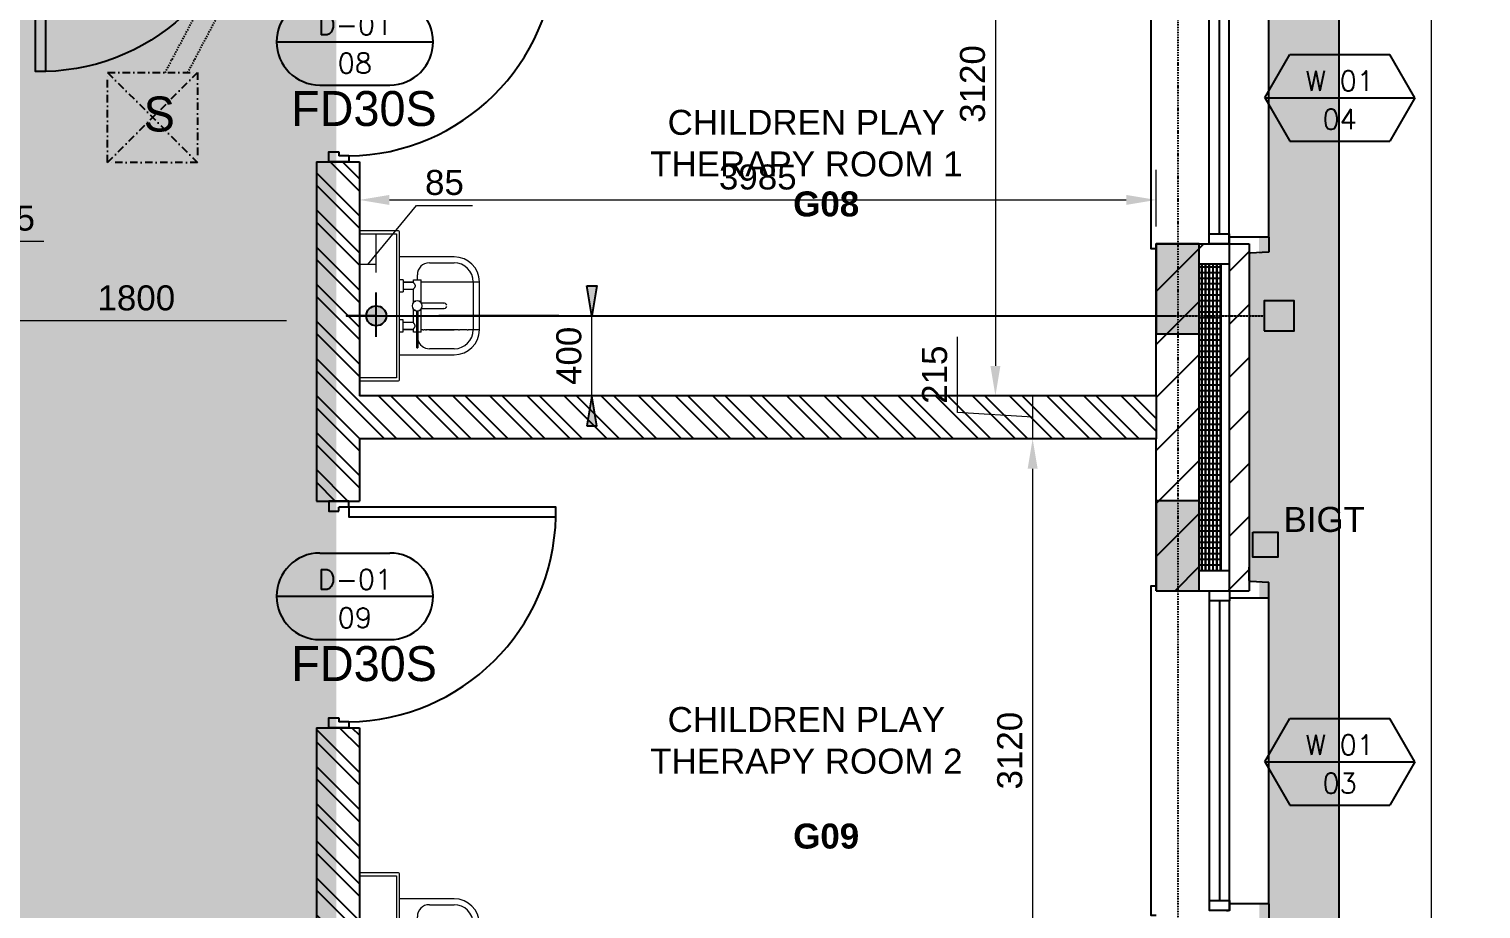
# Model space of a CAD drawing. Header units: inches. Extents: x -48459 to 205009, y 10398 to 54474.
# Drawn here: x 9703 to 16963, y 23970 to 28372 of the extents above; entities that cross this region are included whole.
import ezdxf
from ezdxf.enums import TextEntityAlignment as Align

# ---------------------------------------------------------------- set-up
doc = ezdxf.new("R2010")
doc.units = ezdxf.units.IN
doc.header["$MEASUREMENT"] = 0
doc.linetypes.add('DASHDOT2', pattern=[0.5, 0.25, -0.125, 0, -0.125])
doc.linetypes.add('HIDDEN', pattern=[4.5, 1.5, -1.5, 1.5])
for name, color, linetype in [('AR-DOOR', 8, 'Continuous'), ('AR-GRID-LINE', 8, 'DASHDOT2'), ('AR-Hat', 8, 'Continuous'), ('AR-HATCH', 8, 'Continuous'), ('AR-PROJECT-DIMS', 8, 'Continuous'), ('AR-RAILING', 8, 'Continuous'), ('AR-ROOM-TEXT', 8, 'Continuous'), ('AR-Symb', 4, 'Continuous'), ('AR-WALL-EXT', 4, 'Continuous'), ('AR-WIND-FRAM', 4, 'Continuous'), ('AR-WIND-SILL', 8, 'Continuous'), ('QSS ELEVATION 4', 8, 'Continuous')]:
    doc.layers.add(name, color=color, linetype=linetype)
for name, color, linetype, true_color in [('AR-GRAVEL', 252, 'Continuous', 0x696969), ('AR-POPUP-DIMS', 1, 'Continuous', 0xff0000), ('AR-SUMP', 7, 'Continuous', 0xef9fbf), ('AR-WASTE RUNS', 1, 'Continuous', 0xff0000)]:
    doc.layers.add(name, color=color, linetype=linetype, true_color=true_color)
doc.layers.add('FD30', color=1, linetype='Continuous', lineweight=5)
doc.layers.add('M-520-M_DRAINAGE_FW', color=252, linetype='Continuous', lineweight=9)
doc.styles.add('GILLS', font='GIL_____.TTF')
doc.styles.add('MS_1.100_5.0mm', font='arial.ttf', dxfattribs={"height": 500})
doc.styles.add('MS_1.50_2.5mm', font='arial.ttf', dxfattribs={"height": 125})
doc.styles.add('roman S', font='romans.shx')
doc.dimstyles.new('MS_1.50_2.5mm', dxfattribs={"dimtxt": 125, "dimasz": 150, "dimexe": 150, "dimexo": 100, "dimgap": 50, "dimtad": 1, "dimtoh": 1, "dimdec": 0, "dimdsep": 46, "dimtxsty": 'MS_1.50_2.5mm', "dimcen": 150, "dimclre": 256, "dimclrt": 4, "dimadec": 0, "dimazin": 0, "dimtfac": 1, "dimtdec": 0, "dimtix": 1, "dimtmove": 2, "dimatfit": 2, "dimfxl": 1, "dimlwd": 18, "dimlwe": 18, "dimarcsym": 0})
pattern_1 = [(315, (0, 32667.44), (92.8078, 92.8078), []), (315, (-1e-14, 32605.56), (92.8078, 92.8078), [])]

# ---------------------------------------------------------------- blocks, each defined once
blk = doc.blocks.new('Door1135')
for p, q in [((30, 100), (30, 50)), ((1105, 100), (1105, 50)), ((50, 50), (30, 50)), ((1085, 50), (1105, 50))]:
    blk.add_line(p, q)
blk.add_lwpolyline([(30, 100), (80, 100), (80, 1135), (30, 1135)], close=True)
for points in [[(30, 100), (0, 100), (0, 0), (50, 0), (50, 50)], [(1105, 100), (1135, 100), (1135, 0), (1085, 0), (1085, 50)]]:
    blk.add_lwpolyline(points)
blk.add_arc((55.8, 86), 1049.3, 0.76324, 88.6805)
blk = doc.blocks.new('*D176')
at = {"layer": 'AR-PROJECT-DIMS', "lineweight": 18, "transparency": 16777216}
for p, q in [((16863.3, 32309.9), (16566.6, 32309.9)), ((16863.3, 14524.9), (16566.6, 14524.9))]:
    blk.add_line(p, q, dxfattribs=at)
at = {"layer": 'AR-PROJECT-DIMS', "color": 0, "lineweight": 18, "transparency": 16777216}
blk.add_line((16716.6, 14674.9), (16716.6, 32159.9), dxfattribs=at)
at = {"layer": 'AR-PROJECT-DIMS', "color": 0, "transparency": 16777216}
for points in [[(16691.6, 32159.9), (16741.6, 32159.9), (16716.6, 32309.9)], [(16691.6, 14674.9), (16741.6, 14674.9), (16716.6, 14524.9)]]:
    blk.add_solid(points, dxfattribs=at)
at = {"layer": 'Defpoints', "color": 0, "transparency": 16777216}
for p in [(16716.6, 32309.9), (16963.3, 32309.9), (16963.3, 14524.9)]:
    blk.add_point(p, dxfattribs=at)
at = {"layer": 'AR-PROJECT-DIMS', "color": 4, "transparency": 16777216, "insert": (16602.8, 23417.4), "char_height": 125, "attachment_point": 5, "rotation": 90, "style": 'MS_1.50_2.5mm'}
blk.add_mtext('17785', dxfattribs=at)
blk = doc.blocks.new('*D180')
at = {"layer": 'AR-PROJECT-DIMS', "lineweight": 18, "transparency": 16777216}
for p, q in [((14635.4, 29657.4), (14685.4, 29657.4)), ((14635.4, 26537.4), (14685.4, 26537.4))]:
    blk.add_line(p, q, dxfattribs=at)
at = {"layer": 'AR-PROJECT-DIMS', "color": 0, "lineweight": 18, "transparency": 16777216}
blk.add_line((14535.4, 29507.4), (14535.4, 26687.4), dxfattribs=at)
at = {"layer": 'AR-PROJECT-DIMS', "color": 0, "transparency": 16777216}
for points in [[(14510.4, 29507.4), (14560.4, 29507.4), (14535.4, 29657.4)], [(14510.4, 26687.4), (14560.4, 26687.4), (14535.4, 26537.4)]]:
    blk.add_solid(points, dxfattribs=at)
at = {"layer": 'Defpoints', "color": 0, "transparency": 16777216}
for p in [(14535.4, 29657.4), (14535.4, 26537.4), (14535.4, 26537.4)]:
    blk.add_point(p, dxfattribs=at)
at = {"layer": 'AR-PROJECT-DIMS', "color": 4, "transparency": 16777216, "insert": (14421.5, 28097.4), "char_height": 125, "attachment_point": 5, "rotation": 90, "style": 'MS_1.50_2.5mm'}
blk.add_mtext('3120', dxfattribs=at)
blk = doc.blocks.new('*D181')
at = {"layer": 'AR-PROJECT-DIMS', "color": 0, "lineweight": 18, "transparency": 16777216}
for p, q in [((14346, 26453.4), (14346, 26832.7)), ((14721.6, 26537.4), (14721.6, 26322.4)), ((14721.6, 26537.4), (14721.6, 26322.4)), ((14721.6, 26429.9), (14346, 26453.4))]:
    blk.add_line(p, q, dxfattribs=at)
at = {"layer": 'AR-PROJECT-DIMS', "lineweight": 18, "transparency": 16777216}
for p, q in [((14821.6, 26537.4), (14871.6, 26537.4)), ((14821.6, 26322.4), (14871.6, 26322.4))]:
    blk.add_line(p, q, dxfattribs=at)
at = {"layer": 'Defpoints', "color": 0, "transparency": 16777216}
for p in [(14721.6, 26537.4), (14721.6, 26322.4), (14721.6, 26322.4)]:
    blk.add_point(p, dxfattribs=at)
at = {"layer": 'AR-PROJECT-DIMS', "color": 4, "transparency": 16777216, "insert": (14232.2, 26643.1), "char_height": 125, "attachment_point": 5, "rotation": 90, "style": 'MS_1.50_2.5mm'}
blk.add_mtext('215', dxfattribs=at)
blk = doc.blocks.new('*D182')
at = {"layer": 'AR-PROJECT-DIMS', "lineweight": 18, "transparency": 16777216}
for p, q in [((14821.6, 26322.4), (14871.6, 26322.4)), ((14821.6, 23202.4), (14871.6, 23202.4))]:
    blk.add_line(p, q, dxfattribs=at)
at = {"layer": 'AR-PROJECT-DIMS', "color": 0, "lineweight": 18, "transparency": 16777216}
blk.add_line((14721.6, 26172.4), (14721.6, 23352.4), dxfattribs=at)
at = {"layer": 'AR-PROJECT-DIMS', "color": 0, "transparency": 16777216}
for points in [[(14696.6, 26172.4), (14746.6, 26172.4), (14721.6, 26322.4)], [(14696.6, 23352.4), (14746.6, 23352.4), (14721.6, 23202.4)]]:
    blk.add_solid(points, dxfattribs=at)
at = {"layer": 'Defpoints', "color": 0, "transparency": 16777216}
for p in [(14721.6, 26322.4), (14721.6, 23202.4), (14721.6, 23202.4)]:
    blk.add_point(p, dxfattribs=at)
at = {"layer": 'AR-PROJECT-DIMS', "color": 4, "transparency": 16777216, "insert": (14607.7, 24762.4), "char_height": 125, "attachment_point": 5, "rotation": 90, "style": 'MS_1.50_2.5mm'}
blk.add_mtext('3120', dxfattribs=at)
blk = doc.blocks.new('*D188')
at = {"layer": 'AR-PROJECT-DIMS', "lineweight": 18, "transparency": 16777216}
for p, q in [((11355, 27384.5), (11355, 27667.4)), ((15339.6, 27384.5), (15339.6, 27667.4))]:
    blk.add_line(p, q, dxfattribs=at)
at = {"layer": 'AR-PROJECT-DIMS', "color": 0, "lineweight": 18, "transparency": 16777216}
blk.add_line((11505, 27517.4), (15189.6, 27517.4), dxfattribs=at)
at = {"layer": 'AR-PROJECT-DIMS', "color": 0, "transparency": 16777216}
for points in [[(11505, 27542.4), (11505, 27492.4), (11355, 27517.4)], [(15189.6, 27542.4), (15189.6, 27492.4), (15339.6, 27517.4)]]:
    blk.add_solid(points, dxfattribs=at)
at = {"layer": 'Defpoints', "color": 0, "transparency": 16777216}
for p in [(15339.6, 27517.4), (11355, 27284.5), (15339.6, 27284.5)]:
    blk.add_point(p, dxfattribs=at)
at = {"layer": 'AR-PROJECT-DIMS', "color": 4, "transparency": 16777216, "insert": (13347.3, 27631.2), "char_height": 125, "attachment_point": 5, "style": 'MS_1.50_2.5mm'}
blk.add_mtext('3985', dxfattribs=at)
blk = doc.blocks.new('*D189')
at = {"layer": 'AR-PROJECT-DIMS', "lineweight": 18, "transparency": 16777216}
for p, q in [((9339.7, 27205.3), (9339.7, 26762.8)), ((11140, 27205.1), (11140, 26762.8))]:
    blk.add_line(p, q, dxfattribs=at)
at = {"layer": 'AR-PROJECT-DIMS', "color": 0, "lineweight": 18, "transparency": 16777216}
blk.add_line((10990, 26912.8), (9489.7, 26912.8), dxfattribs=at)
at = {"layer": 'AR-PROJECT-DIMS', "color": 0, "transparency": 16777216}
for points in [[(9489.7, 26937.8), (9489.7, 26887.8), (9339.7, 26912.8)], [(10990, 26937.8), (10990, 26887.8), (11140, 26912.8)]]:
    blk.add_solid(points, dxfattribs=at)
at = {"layer": 'Defpoints', "color": 0, "transparency": 16777216}
for p in [(9339.7, 27305.3), (11140, 27305.1), (9339.7, 26912.8)]:
    blk.add_point(p, dxfattribs=at)
at = {"layer": 'AR-PROJECT-DIMS', "color": 4, "transparency": 16777216, "insert": (10239.9, 27026.6), "char_height": 125, "attachment_point": 5, "style": 'MS_1.50_2.5mm'}
blk.add_mtext('1800', dxfattribs=at)
blk = doc.blocks.new('*D193')
at = {"layer": 'AR-PROJECT-DIMS', "color": 0, "lineweight": 18, "transparency": 16777216}
for p, q in [((9232.3, 26927.7), (9397.7, 27311.8)), ((9397.7, 27311.8), (9776.9, 27311.8)), ((9125.1, 26927.7), (9339.6, 26927.7)), ((9125.1, 26927.7), (9339.6, 26927.7))]:
    blk.add_line(p, q, dxfattribs=at)
at = {"layer": 'AR-PROJECT-DIMS', "lineweight": 18, "transparency": 16777216}
for p, q in [((9125.1, 27027.7), (9125.1, 27077.7)), ((9339.6, 26060.6), (9339.6, 27077.7))]:
    blk.add_line(p, q, dxfattribs=at)
at = {"layer": 'Defpoints', "color": 0, "transparency": 16777216}
for p in [(9125.1, 26927.7), (9339.6, 26927.7), (9339.6, 25960.6)]:
    blk.add_point(p, dxfattribs=at)
at = {"layer": 'AR-PROJECT-DIMS', "color": 4, "transparency": 16777216, "insert": (9587.3, 27425.6), "char_height": 125, "attachment_point": 5, "style": 'MS_1.50_2.5mm'}
blk.add_mtext('215', dxfattribs=at)
blk = doc.blocks.new('door tag')
at = {"linetype": 'Continuous'}
for p, q in [((4, 4.33), (11, 4.33)), ((-0.33, 0), (15.33, 0)), ((4, -4.33), (11, -4.33))]:
    blk.add_line(p, q, dxfattribs=at)
for centre, start, end in [((4, 0), 90, 270), ((11, 0), 270, 90)]:
    blk.add_arc(centre, 4.33, start, end, dxfattribs=at)
at = {"style": 'roman S'}
for tag, p in [('D-000', (7.5, 0.69)), ('0000', (7.5, -3.15))]:
    blk.add_attdef(tag, text='', height=2, dxfattribs=at).set_placement(p, align=Align.CENTER)
blk = doc.blocks.new('window tag')
at = {"linetype": 'Continuous'}
for p, q in [((0, 0), (2.5, 4.33)), ((2.5, 4.33), (12.5, 4.33)), ((15, 0), (12.5, 4.33)), ((0, 0), (15, 0)), ((0, 0), (2.5, -4.33)), ((15, 0), (12.5, -4.33)), ((2.5, -4.33), (12.5, -4.33))]:
    blk.add_line(p, q, dxfattribs=at)
at = {"style": 'roman S'}
for tag, p in [('W-000', (7.5, 0.69)), ('0000', (7.5, -3.15))]:
    blk.add_attdef(tag, text='', height=2, dxfattribs=at).set_placement(p, align=Align.CENTER)
blk = doc.blocks.new('NBS_BioClad_DuctAndWallPanelLiningSystem_BioPod - BioPod-V6-C530 GROUND FLOOR PLAN')
at = {"layer": 'M-520-M_DRAINAGE_FW'}
for p, q in [((46304.5, 26116.7), (46109.5, 26116.7)), ((46109.5, 26116.7), (46109.5, 26102.1)), ((46109.5, 26102.1), (46295, 26102.1)), ((46295, 26102.1), (46295, 25381.2)), ((46309.5, 25371.7), (46309.5, 26111.7)), ((46584.1, 25986.7), (46309.5, 25986.7)), ((46459.5, 25957.1), (46583, 25957.1)), ((46329, 25871.4), (46309.5, 25871.4)), ((46329, 25871.4), (46329, 25812)), ((46329, 25861.3), (46380, 25861.3)), ((46329, 25861.3), (46380, 25861.3)), ((46379, 25858.7), (46329, 25858.7)), ((46379, 25872.7), (46379, 25858.7)), ((46379.7, 25872.7), (46399, 25872.7)), ((46399, 25872.7), (46419, 25872.7)), ((46399.5, 25872.7), (46399.5, 25897.1)), ((46418.8, 25861.3), (46459.5, 25861.3)), ((46419, 25756.5), (46419, 25872.7)), ((46459.5, 25861.3), (46583.7, 25861.3)), ((46583.7, 25861.3), (46679.1, 25861.3)), ((46679.1, 25861.3), (46709.5, 25861.3)), ((46679.1, 25861.3), (46679.1, 25622.1)), ((46679.1, 25861.3), (46709.5, 25861.3)), ((46709.5, 25622.1), (46709.5, 25861.3)), ((46309.5, 25812), (46329, 25812)), ((46329, 25824.7), (46379, 25824.7)), ((46379, 25824.7), (46379, 25757)), ((46379, 25726.3), (46379, 25658.7)), ((46396.5, 25596.7), (46396.5, 25716.8)), ((46401.5, 25716.8), (46401.5, 25596.7)), ((46419, 25610.7), (46419, 25726.8)), ((46508.8, 25754.7), (46420.2, 25754.7)), ((46420.2, 25728.7), (46508.8, 25728.7)), ((46329, 25671.4), (46309.5, 25671.4)), ((46329, 25612), (46329, 25671.4)), ((46379, 25658.7), (46329, 25658.7)), ((46309.5, 25612), (46329, 25612)), ((46329, 25624.7), (46379, 25624.7)), ((46380, 25622.1), (46329, 25622.1)), ((46380, 25622.1), (46329, 25622.1)), ((46379, 25624.7), (46379, 25610.7)), ((46396.7, 25610.7), (46379.7, 25610.7)), ((46396.5, 25596.7), (46401.5, 25596.7)), ((46419, 25610.7), (46401.2, 25610.7)), ((46426.4, 25622.1), (46418.8, 25622.1)), ((46426.5, 25622.1), (46431.2, 25622.1)), ((46440.4, 25622.1), (46431.3, 25622.1)), ((46440.4, 25622.1), (46444.9, 25622.1)), ((46459.5, 25622.1), (46444, 25622.1)), ((46583.7, 25622.1), (46459.5, 25622.1)), ((46459.5, 25622.1), (46583.7, 25622.1)), ((46605.6, 25622.1), (46583.7, 25622.1)), ((46605.7, 25622.1), (46611, 25622.1)), ((46649, 25622.1), (46611, 25622.1)), ((46649, 25622.1), (46652.9, 25622.1)), ((46679.1, 25622.1), (46652.9, 25622.1)), ((46675, 25622.1), (46676.4, 25622.1)), ((46709.5, 25622.1), (46679.1, 25622.1)), ((46709.5, 25622.1), (46679.1, 25622.1)), ((46309.5, 25496.6), (46584.1, 25496.6)), ((46396.5, 25533.1), (46396.5, 25532.3)), ((46396.5, 25532.3), (46401.5, 25532.3)), ((46401.5, 25532.3), (46401.5, 25533.1)), ((46583.7, 25527.2), (46459.5, 25527.2)), ((46295, 25381.2), (46109.5, 25381.2)), ((46109.5, 25381.2), (46109.5, 25366.7)), ((46109.5, 25366.7), (46304.5, 25366.7))]:
    blk.add_line(p, q, dxfattribs=at)
at = {"layer": 'M-520-M_DRAINAGE_FW', "flags": 128}
for points in [[(46533.8, 25754.7), (46533.8, 25754.7), (46533.7, 25754.7), (46533.6, 25754.7), (46533.5, 25754.7), (46533.3, 25754.7), (46533.1, 25754.7), (46532.8, 25754.7), (46532.5, 25754.7), (46532.2, 25754.7), (46531.8, 25754.7), (46531.4, 25754.7), (46530.9, 25754.7), (46530.5, 25754.7), (46530, 25754.7), (46529.4, 25754.7), (46528.8, 25754.7), (46528.2, 25754.7), (46527.6, 25754.7), (46526.9, 25754.7), (46526.2, 25754.7), (46525.5, 25754.7), (46524.7, 25754.7), (46523.9, 25754.7), (46523.1, 25754.7), (46522.3, 25754.7), (46521.4, 25754.7), (46520.6, 25754.7), (46519.7, 25754.7), (46518.8, 25754.7), (46517.8, 25754.7), (46516.9, 25754.7), (46515.9, 25754.7), (46515, 25754.7), (46514, 25754.7), (46513, 25754.7), (46512, 25754.7), (46511, 25754.7), (46510, 25754.7), (46509, 25754.7), (46508.8, 25754.7)], [(46508.8, 25728.7), (46509.8, 25728.7), (46510.8, 25728.7), (46511.8, 25728.7), (46512.8, 25728.7), (46513.7, 25728.7), (46514.7, 25728.7), (46515.7, 25728.7), (46516.6, 25728.7), (46517.6, 25728.7), (46518.5, 25728.7), (46519.4, 25728.7), (46520.3, 25728.7), (46521.2, 25728.7), (46522.1, 25728.7), (46522.9, 25728.7), (46523.7, 25728.7), (46524.5, 25728.7), (46525.3, 25728.7), (46526, 25728.7), (46526.7, 25728.7), (46527.4, 25728.7), (46528, 25728.7), (46528.7, 25728.7), (46529.3, 25728.7), (46529.8, 25728.7), (46530.3, 25728.7), (46530.8, 25728.7), (46531.3, 25728.7), (46531.7, 25728.7), (46532.1, 25728.7), (46532.4, 25728.7), (46532.7, 25728.7), (46533, 25728.7), (46533.2, 25728.7), (46533.4, 25728.7), (46533.6, 25728.7), (46533.7, 25728.7), (46533.7, 25728.7), (46533.8, 25728.7)], [(46396.5, 25532.3), (46396.5, 25533), (46396.5, 25535.1), (46396.5, 25538.5), (46396.5, 25543), (46396.5, 25548.5), (46396.5, 25554.8), (46396.5, 25561.6), (46396.5, 25568.5), (46396.5, 25575.4), (46396.5, 25581.9), (46396.5, 25587.8), (46396.5, 25592.8), (46396.5, 25596.7)], [(46401.5, 25596.7), (46401.5, 25592.8), (46401.5, 25587.8), (46401.5, 25581.9), (46401.5, 25575.4), (46401.5, 25568.5), (46401.5, 25561.6), (46401.5, 25554.8), (46401.5, 25548.5), (46401.5, 25543), (46401.5, 25538.5), (46401.5, 25535.1), (46401.5, 25533), (46401.5, 25532.3)]]:
    blk.add_lwpolyline(points, dxfattribs=at)
at = {"layer": 'M-520-M_DRAINAGE_FW'}
for centre, radius, start, end in [((46304.5, 26111.7), 5, 0, 90), ((46459.5, 25897.1), 60, 90, 180), ((46583, 25861), 96, 0.12853, 90), ((46584.1, 25861.3), 125.4, 0, 90), ((46398.8, 25741.7), 25, 90, 270), ((46398.8, 25741.7), 25, 270, 90), ((46398.8, 25741.7), 25, 270, 276.1659), ((46533.8, 25741.7), 13, 248.33657, 345), ((46533.8, 25741.7), 13, 15, 105), ((46459.5, 25587.2), 60, 195, 270), ((46583.7, 25622.5), 95.4, 270, 359.7173), ((46584.1, 25622.1), 125.4, 270, 0), ((46304.5, 25371.7), 5, 270, 359.99999)]:
    blk.add_arc(centre, radius, start, end, dxfattribs=at)
for points, knots in [([(46379, 25858.7), (46379, 25858.6), (46379.1, 25858.4), (46379.5, 25858), (46380.1, 25857.4), (46381, 25856.3), (46382.4, 25854.5), (46383.6, 25852.9), (46384.5, 25851.6), (46385.1, 25850.8), (46385.4, 25850.2), (46385.8, 25849.6), (46386.3, 25848.7), (46386.9, 25847.6), (46387.5, 25846.5), (46387.8, 25845.5), (46388, 25844.8), (46388.2, 25844), (46388.3, 25843), (46388.4, 25841.6), (46388.3, 25840.3), (46388.2, 25839.3), (46388, 25838.5), (46387.8, 25837.8), (46387.5, 25836.8), (46386.9, 25835.7), (46386.3, 25834.6), (46385.8, 25833.7), (46385.4, 25833.1), (46385.1, 25832.5), (46384.5, 25831.7), (46383.6, 25830.4), (46382.4, 25828.8), (46381, 25827), (46380.1, 25825.9), (46379.5, 25825.3), (46379.1, 25824.9), (46379, 25824.7), (46379, 25824.7)], [0, 0, 0, 0, 0.055556, 0.083333, 0.111111, 0.166667, 0.222222, 0.277778, 0.305556, 0.319444, 0.333333, 0.347222, 0.361111, 0.388889, 0.416667, 0.430556, 0.444444, 0.458333, 0.472222, 0.5, 0.527778, 0.541667, 0.555556, 0.569444, 0.583333, 0.611111, 0.638889, 0.652778, 0.666667, 0.680556, 0.694444, 0.722222, 0.777778, 0.833333, 0.888889, 0.916667, 0.944444, 1, 1, 1, 1]), ([(46379.3, 25757.3), (46379.3, 25757.3), (46379.2, 25757.2), (46379, 25757), (46379, 25757), (46379, 25757), (46379.2, 25757.2), (46379.3, 25757.3), (46379.5, 25757.5), (46379.8, 25757.8), (46380.2, 25758.4), (46380.8, 25759), (46381.2, 25759.4), (46381.5, 25759.7), (46381.7, 25759.9), (46381.9, 25760.1), (46382.2, 25760.3), (46382.7, 25760.8), (46383.6, 25761.5), (46384.5, 25762.2), (46385.2, 25762.6), (46385.6, 25762.9), (46385.8, 25763), (46385.9, 25763.1)], [0.4444444, 0.4444444, 0.4444444, 0.4444444, 0.4583333, 0.4722222, 0.5, 0.5277778, 0.5416667, 0.5555556, 0.5694444, 0.5833333, 0.6111111, 0.6388889, 0.6527778, 0.6597222, 0.6666667, 0.6736111, 0.6805556, 0.6944444, 0.7222222, 0.75, 0.7638889, 0.7708333, 0.7777778, 0.7777778, 0.7777778, 0.7777778]), ([(46385.9, 25720.3), (46385.8, 25720.3), (46385.6, 25720.4), (46385.2, 25720.7), (46384.5, 25721.1), (46383.6, 25721.8), (46382.7, 25722.5), (46382.2, 25723), (46381.9, 25723.2), (46381.7, 25723.4), (46381.5, 25723.6), (46381.2, 25723.9), (46380.8, 25724.3), (46380.2, 25724.9), (46379.8, 25725.5), (46379.5, 25725.8), (46379.3, 25726), (46379.2, 25726.1), (46379, 25726.3), (46379, 25726.3), (46379, 25726.3), (46379.2, 25726.1), (46379.3, 25726), (46379.3, 25726)], [0.2222222, 0.2222222, 0.2222222, 0.2222222, 0.2291667, 0.2361111, 0.25, 0.2777778, 0.3055556, 0.3194444, 0.3263889, 0.3333333, 0.3402778, 0.3472222, 0.3611111, 0.3888889, 0.4166667, 0.4305556, 0.4444444, 0.4583333, 0.4722222, 0.5, 0.5277778, 0.5416667, 0.5555556, 0.5555556, 0.5555556, 0.5555556]), ([(46388.5, 25764.4), (46388.5, 25764.4), (46389.1, 25764.7), (46390.1, 25765.1), (46391.2, 25765.5), (46391.7, 25765.6)], [0.831017, 0.831017, 0.831017, 0.831017, 0.83333333, 0.86111111, 0.88888889, 0.88888889, 0.88888889, 0.88888889]), ([(46391.7, 25717.7), (46391.2, 25717.8), (46390.1, 25718.2), (46389.1, 25718.6), (46388.6, 25718.9), (46388.5, 25718.9)], [0.11111111, 0.11111111, 0.11111111, 0.11111111, 0.13888889, 0.16666667, 0.16873188, 0.16873188, 0.16873188, 0.16873188]), ([(46406.2, 25765.6), (46406.7, 25765.4), (46407.7, 25765.1), (46408.6, 25764.7), (46409, 25764.5)], [0.11111111, 0.11111111, 0.11111111, 0.11111111, 0.13888889, 0.16077486, 0.16077486, 0.16077486, 0.16077486]), ([(46409, 25718.8), (46408.6, 25718.6), (46407.7, 25718.2), (46406.7, 25717.9), (46406.2, 25717.8)], [0.83922514, 0.83922514, 0.83922514, 0.83922514, 0.86111111, 0.88888889, 0.88888889, 0.88888889, 0.88888889]), ([(46412, 25762.9), (46412.2, 25762.8), (46412.4, 25762.7), (46412.8, 25762.4), (46413.5, 25761.9), (46414.4, 25761.2), (46415.2, 25760.5), (46415.8, 25760), (46416.1, 25759.7), (46416.3, 25759.6), (46416.5, 25759.4), (46416.7, 25759.1), (46417.2, 25758.6), (46417.7, 25758), (46418.2, 25757.4), (46418.5, 25757), (46418.7, 25756.8), (46418.8, 25756.7), (46419, 25756.6), (46419, 25756.5), (46419, 25756.6), (46418.8, 25756.7), (46418.7, 25756.8), (46418.7, 25756.9)], [0.2222222, 0.2222222, 0.2222222, 0.2222222, 0.2291667, 0.2361111, 0.25, 0.2777778, 0.3055556, 0.3194444, 0.3263889, 0.3333333, 0.3402778, 0.3472222, 0.3611111, 0.3888889, 0.4166667, 0.4305556, 0.4444444, 0.4583333, 0.4722222, 0.5, 0.5277778, 0.5416667, 0.5555556, 0.5555556, 0.5555556, 0.5555556]), ([(46418.7, 25726.5), (46418.7, 25726.5), (46418.8, 25726.6), (46419, 25726.7), (46419, 25726.8), (46419, 25726.7), (46418.8, 25726.6), (46418.7, 25726.5), (46418.5, 25726.3), (46418.2, 25725.9), (46417.7, 25725.3), (46417.2, 25724.7), (46416.7, 25724.2), (46416.5, 25723.9), (46416.3, 25723.8), (46416.1, 25723.6), (46415.8, 25723.3), (46415.2, 25722.8), (46414.4, 25722.1), (46413.5, 25721.4), (46412.8, 25720.9), (46412.4, 25720.6), (46412.2, 25720.5), (46412, 25720.4)], [0.4444444, 0.4444444, 0.4444444, 0.4444444, 0.4583333, 0.4722222, 0.5, 0.5277778, 0.5416667, 0.5555556, 0.5694444, 0.5833333, 0.6111111, 0.6388889, 0.6527778, 0.6597222, 0.6666667, 0.6736111, 0.6805556, 0.6944444, 0.7222222, 0.75, 0.7638889, 0.7708333, 0.7777778, 0.7777778, 0.7777778, 0.7777778]), ([(46422.8, 25748.8), (46422.6, 25749.2), (46422.3, 25750.2), (46421.7, 25751.7), (46421.2, 25752.7), (46420.9, 25753.4), (46420.6, 25754), (46420.4, 25754.3), (46420.3, 25754.4)], [0.1837763, 0.1837763, 0.1837763, 0.1837763, 0.2222222, 0.2777778, 0.3333333, 0.3611111, 0.3888889, 0.4444444, 0.4444444, 0.4444444, 0.4444444]), ([(46420.3, 25728.9), (46420.3, 25728.9), (46420.4, 25729.1), (46420.7, 25729.5), (46421, 25730.1), (46421.4, 25730.8), (46421.9, 25732), (46422.3, 25733.2), (46422.7, 25734.2), (46422.8, 25734.5)], [0.5555556, 0.5555556, 0.5555556, 0.5555556, 0.5833333, 0.6180556, 0.6527778, 0.6875, 0.7222222, 0.7916667, 0.8162237, 0.8162237, 0.8162237, 0.8162237]), ([(46423.8, 25741.7), (46423.8, 25743.2), (46423.6, 25745.3), (46423.2, 25747.1), (46423.1, 25747.6)], [0, 0, 0, 0, 0.1111111, 0.1498884, 0.1498884, 0.1498884, 0.1498884]), ([(46423.1, 25735.7), (46423.1, 25735.8), (46423.6, 25737.7), (46423.8, 25739.7), (46423.8, 25741.7)], [0.8501116, 0.8501116, 0.8501116, 0.8501116, 0.8611111, 1, 1, 1, 1]), ([(46379, 25624.7), (46379, 25624.7), (46379.2, 25624.8), (46379.6, 25625.3), (46379.9, 25625.8), (46380.4, 25626.4), (46381, 25627.1), (46381.6, 25627.8), (46382, 25628.3), (46382.2, 25628.6), (46382.4, 25628.8), (46382.6, 25629), (46382.8, 25629.4), (46383.2, 25629.9), (46383.9, 25630.8), (46384.6, 25631.7), (46385, 25632.4), (46385.3, 25632.8), (46385.4, 25633.1), (46385.6, 25633.4), (46385.9, 25633.8), (46386.3, 25634.6), (46386.9, 25635.7), (46387.5, 25636.8), (46387.8, 25637.7), (46387.9, 25638.2), (46388, 25638.5), (46388.1, 25638.9), (46388.2, 25639.4), (46388.3, 25640.3), (46388.4, 25641.7), (46388.3, 25643), (46388.2, 25643.9), (46388.1, 25644.4), (46388, 25644.8), (46387.9, 25645.2), (46387.8, 25645.6), (46387.5, 25646.5), (46386.9, 25647.6), (46386.3, 25648.7), (46385.9, 25649.5), (46385.6, 25649.9), (46385.4, 25650.2), (46385.3, 25650.5), (46385, 25650.9), (46384.6, 25651.6), (46383.9, 25652.5), (46383.2, 25653.4), (46382.8, 25653.9), (46382.6, 25654.3), (46382.4, 25654.5), (46382.2, 25654.7), (46382, 25655), (46381.6, 25655.5), (46381, 25656.2), (46380.4, 25656.9), (46379.9, 25657.5), (46379.6, 25658), (46379.2, 25658.5), (46379, 25658.7), (46379, 25658.7)], [0, 0, 0, 0, 0.055556, 0.083333, 0.111111, 0.138889, 0.166667, 0.194444, 0.208333, 0.215278, 0.222222, 0.229167, 0.236111, 0.25, 0.277778, 0.305556, 0.319444, 0.326389, 0.333333, 0.340278, 0.347222, 0.361111, 0.388889, 0.416667, 0.430556, 0.4375, 0.444444, 0.451389, 0.458333, 0.472222, 0.5, 0.527778, 0.541667, 0.548611, 0.555556, 0.5625, 0.569444, 0.583333, 0.611111, 0.638889, 0.652778, 0.659722, 0.666667, 0.673611, 0.680556, 0.694444, 0.722222, 0.75, 0.763889, 0.770833, 0.777778, 0.784722, 0.791667, 0.805556, 0.833333, 0.861111, 0.888889, 0.916667, 0.944444, 1, 1, 1, 1])]:
    blk.add_open_spline(points, degree=3, knots=knots, dxfattribs=at)
blk = doc.blocks.new('*D396')
at = {"layer": 'AR-POPUP-DIMS', "lineweight": 18, "transparency": 16777216}
for p, q in [((12353.2, 26937.4), (12667, 26937.4)), ((12353.2, 26537.4), (12667, 26537.4))]:
    blk.add_line(p, q, dxfattribs=at)
at = {"layer": 'AR-POPUP-DIMS', "color": 0, "lineweight": 18, "transparency": 16777216}
blk.add_line((12517, 26537.4), (12517, 26937.4), dxfattribs=at)
at = {"layer": 'Defpoints', "color": 0, "transparency": 16777216}
for p in [(12253.2, 26937.4), (12517, 26937.4), (12253.2, 26537.4)]:
    blk.add_point(p, dxfattribs=at)
at = {"layer": 'AR-POPUP-DIMS', "color": 4, "transparency": 16777216, "insert": (12403.2, 26737.4), "char_height": 125, "attachment_point": 5, "rotation": 90, "style": 'MS_1.50_2.5mm'}
blk.add_mtext('400', dxfattribs=at)
blk = doc.blocks.new('*D485')
at = {"layer": 'AR-POPUP-DIMS', "color": 0, "lineweight": 18, "transparency": 16777216}
for p, q in [((11397.3, 27194.7), (11640.4, 27490.2)), ((11640.4, 27490.2), (11920.6, 27490.2)), ((11439.6, 27194.7), (11355, 27194.7)), ((11439.6, 27194.7), (11355, 27194.7))]:
    blk.add_line(p, q, dxfattribs=at)
at = {"layer": 'AR-POPUP-DIMS', "lineweight": 18, "transparency": 16777216}
for p, q in [((11355, 27153.9), (11355, 27344.7)), ((11439.6, 27153.9), (11439.6, 27344.7))]:
    blk.add_line(p, q, dxfattribs=at)
at = {"layer": 'Defpoints', "color": 0, "transparency": 16777216}
for p in [(11355, 27194.7), (11355, 27053.9), (11439.6, 27053.9)]:
    blk.add_point(p, dxfattribs=at)
at = {"layer": 'AR-POPUP-DIMS', "color": 4, "transparency": 16777216, "insert": (11780.5, 27604), "char_height": 125, "attachment_point": 5, "style": 'MS_1.50_2.5mm'}
blk.add_mtext('85', dxfattribs=at)

msp = doc.modelspace()

# ---------------------------------------------------------------- hatches: boundary and pattern name
at = {"layer": 'AR-GRAVEL', "transparency": 33554559}
h = msp.add_hatch(dxfattribs=at)
h.set_pattern_fill('DOTS', color=8, scale=400)
h.set_pattern_definition([(0, (0, 32667.435), (12.5, 25), [0, -25])])
edge = h.paths.add_edge_path()
edge.add_line((15856.4, 18763.8), (15899.3, 18763.8))
edge.add_arc((15899.3, 18767), 3.2, 270, 360)
edge.add_line((15902.5, 18767), (15902.5, 17230.8))
edge.add_arc((15899.3, 17230.8), 3.2, 0, 90)
edge.add_line((15899.3, 17234), (15804.5, 17234))
edge.add_line((15804.5, 17234), (15804.5, 16448.9))
edge.add_line((15804.5, 16448.9), (15854.5, 16448.9))
edge.add_line((15854.5, 16448.9), (15854.5, 15148.9))
edge.add_line((15854.5, 15148.9), (15805.6, 15148.9))
edge.add_line((15805.6, 15148.9), (15806.2, 14167.4))
edge.add_line((15806.2, 14167.4), (15019.1, 14167.4))
edge.add_line((15019.1, 14167.4), (9660.5, 14167.4))
edge.add_line((9660.5, 14167.4), (8875.5, 14167.7))
edge.add_line((8875.5, 14167.7), (8874.5, 14467.5))
edge.add_line((8874.5, 14467.5), (8474.5, 14467))
edge.add_line((8474.5, 14467), (8474.5, 13767.4))
edge.add_line((8474.5, 13767.4), (16254.5, 13767.4))
edge.add_line((16254.5, 13767.4), (16254.6, 32667.4))
edge.add_line((16254.6, 32667.4), (15804.5, 32667.4))
edge.add_line((15804.5, 32667.4), (15804.5, 32039.9))
edge.add_line((15804.5, 32039.9), (15803.8, 32039.9))
edge.add_line((15803.8, 32039.9), (15803.8, 31339.9))
edge.add_line((15803.8, 31339.9), (15804.5, 31339.9))
edge.add_line((15804.5, 31339.9), (15804.5, 28947.4))
edge.add_line((15804.5, 28947.4), (15854.1, 28947.4))
edge.add_line((15854.1, 28947.4), (15854.1, 28862.3))
edge.add_line((15854.1, 28862.3), (15899.3, 28862.3))
edge.add_arc((15899.3, 28865.5), 3.2, 270, 360)
edge.add_line((15902.5, 28865.5), (15902.5, 27329.3))
edge.add_arc((15899.3, 27329.3), 3.2, 0, 90)
edge.add_line((15899.3, 27332.5), (15854.1, 27332.5))
edge.add_line((15854.1, 27332.5), (15854.1, 27247.4))
edge.add_line((15854.1, 27247.4), (15804.5, 27247.4))
edge.add_line((15804.5, 27247.4), (15804.5, 25612.4))
edge.add_line((15804.5, 25612.4), (15854.5, 25612.4))
edge.add_line((15854.5, 25612.4), (15854.5, 25527.3))
edge.add_line((15854.5, 25527.3), (15899.6, 25527.3))
edge.add_arc((15899.6, 25530.5), 3.2, 270, 360)
edge.add_line((15902.8, 25530.5), (15902.8, 23994.3))
edge.add_arc((15899.6, 23994.3), 3.2, 0, 90)
edge.add_line((15899.6, 23997.5), (15854.5, 23997.5))
edge.add_line((15854.5, 23997.5), (15854.5, 23912.4))
edge.add_line((15854.5, 23912.4), (15804.5, 23912.4))
edge.add_line((15804.5, 23912.4), (15804.5, 22270))
edge.add_line((15804.5, 22270), (15854.5, 22270))
edge.add_line((15854.5, 22270), (15854.5, 22184.9))
edge.add_line((15854.5, 22184.9), (15899.2, 22184.9))
edge.add_arc((15899.2, 22188.1), 3.2, 270, 360)
edge.add_line((15902.4, 22188.1), (15902.4, 20651.9))
edge.add_arc((15899.2, 20651.9), 3.2, 0, 90)
edge.add_line((15899.2, 20655.1), (15854.5, 20655.1))
edge.add_line((15854.5, 20655.1), (15854.5, 20570))
edge.add_line((15854.5, 20570), (15804.5, 20570))
edge.add_line((15804.5, 20570), (15804.5, 18848.9))
edge.add_line((15804.5, 18848.9), (15856.4, 18848.9))
edge.add_line((15856.4, 18848.9), (15856.4, 18763.8))
at = {"layer": 'AR-Hat', "transparency": 33554687}
h = msp.add_hatch(dxfattribs=at)
h.set_pattern_fill('ANSI32', color=256, scale=350, angle=270)
h.set_pattern_definition(pattern_1)
h.paths.add_polyline_path([(11355, 27707.4), (11140, 27707.4), (11140, 26542.4), (11140, 26542.4), (11140, 26011.2), (11355, 26011.2), (11355, 26322.4), (15339.6, 26322.4), (15339.6, 26537.4), (11355, 26537.4)])
h = msp.add_hatch(color=254, dxfattribs=at)
h.dxf.hatch_style = 1
h.paths.add_polyline_path([(15447, 26847.4), (15447, 27297.4), (15554.5, 27297.4), (15554.5, 26847.4)])
h.paths.add_polyline_path([(15339.5, 26847.4), (15339.5, 27297.4), (15447, 27297.4), (15447, 26847.4)])
h = msp.add_hatch(dxfattribs=at)
h.set_pattern_fill('ANSI31', color=256, scale=1500)
h.set_pattern_definition([(45, (0, 32667.44), (-132.5825, 132.5825), [])])
h.paths.add_polyline_path([(15447, 27297.4), (15339.6, 27297.4), (15339.6, 26537.4), (15339.6, 26322.4), (15339.6, 25562.4), (15447, 25562.4)])
h.paths.add_polyline_path([(15554.5, 27297.4), (15447, 27297.4), (15447, 25562.4), (15554.5, 25562.4)])
h.paths.add_polyline_path([(15704.4, 27297.4), (15554.5, 27297.4), (15554.5, 27197.4), (15704.4, 27197.4)])
h.paths.add_polyline_path([(15804.5, 27297.4), (15704.4, 27297.4), (15704.6, 25562.4), (15804.8, 25562.4)])
h.paths.add_polyline_path([(15704.6, 25662.4), (15554.5, 25662.4), (15554.5, 25562.4), (15623.4, 25562.4), (15704.6, 25562.4)])
h = msp.add_hatch(color=254, dxfattribs=at)
h.dxf.hatch_style = 1
h.paths.add_polyline_path([(15446.4, 25562.4), (15446.4, 26012.4), (15553.9, 26012.4), (15553.9, 25562.4)])
h.paths.add_polyline_path([(15338.9, 25562.4), (15338.9, 26012.4), (15446.4, 26012.4), (15446.4, 25562.4)])
h = msp.add_hatch(dxfattribs=at)
h.set_pattern_fill('ANSI32', color=256, scale=350, angle=270)
h.set_pattern_definition(pattern_1)
h.paths.add_polyline_path([(11140, 22687.4), (11355, 22687.4), (11355, 22987.4), (15339.6, 22987.4), (15339.6, 23202.4), (11355, 23202.4), (11355, 24876.2), (11140, 24876.2)])
at = {"layer": 'AR-HATCH', "transparency": 33554559}
h = msp.add_hatch(dxfattribs=at)
h.set_pattern_fill('ANSI36', color=8, scale=300)
h.set_pattern_definition([(45, (0, 32667.435), (19.88738, 72.92039), [93.75, -18.75, 0, -18.75])])
h.paths.add_polyline_path([(15439.6, 32302.4), (11340, 32302.4), (11340, 36817.4), (9137.1, 36817.4), (9137.1, 32305.2), (3735, 32302.4), (3735, 29937.4), (9240, 29937.6), (9240.1, 19753), (11240, 19752.5), (11240, 29257.4), (12339.5, 29257.4), (12339.5, 29772.1), (15440.4, 29761.3)])
h = msp.add_hatch(dxfattribs=at)
h.set_pattern_fill('INSUL', color=254, scale=75)
h.set_pattern_definition([(0, (0, 32667.435), (0, 28.125), []), (0, (0, 32676.81), (0, 28.125), [9.375, -9.375]), (0, (0, 32686.185), (0, 28.125), [9.375, -9.375])])
h.paths.add_polyline_path([(15664.5, 27197.4), (15554.5, 27197.4), (15554.5, 25662.4), (15664.5, 25662.4)])
at = {"layer": 'AR-POPUP-DIMS', "true_color": 0xff0000}
h = msp.add_hatch(color=1, dxfattribs=at)
h.dxf.hatch_style = 1
h.paths.add_polyline_path([(12542, 27087.4), (12492, 27087.4), (12517, 26937.4)])
h = msp.add_hatch(color=1, dxfattribs=at)
h.dxf.hatch_style = 1
h.paths.add_polyline_path([(12517, 26537.4), (12492, 26387.4), (12542, 26387.4)])
at = {"layer": 'AR-WASTE RUNS', "true_color": 0xff0000, "transparency": 33554559}
h = msp.add_hatch(color=1, dxfattribs=at)
h.dxf.hatch_style = 1
h.paths.add_polyline_path([(11389.6, 26937.4, 1), (11489.6, 26937.4, 1)])

# ---------------------------------------------------------------- linework, layer by layer
at = {"layer": 'AR-GRAVEL'}
msp.add_line((16254.5, 13767.4), (16254.6, 32667.3), dxfattribs=at)
at = {"layer": 'AR-GRID-LINE', "ltscale": 25}
msp.add_line((15447, 36497.7), (15447, 13074.3), dxfattribs=at)
at = {"layer": 'AR-Hat'}
msp.add_line((15339.6, 26537.4), (15339.6, 26322.4), dxfattribs=at)
for points in [[(15339.5, 26847.4), (15554.5, 26847.4), (15554.5, 27297.4), (15339.5, 27297.4), (15339.5, 26847.4)], [(15338.9, 25562.4), (15553.9, 25562.4), (15553.9, 26012.4), (15338.9, 26012.4), (15338.9, 25562.4)]]:
    msp.add_lwpolyline(points, dxfattribs=at)
at = {"layer": 'AR-HATCH'}
msp.add_line((15554.5, 25562.4), (15554.5, 27297.4), dxfattribs=at)
msp.add_lwpolyline([(15664.5, 25662.4), (15664.5, 27197.4)], dxfattribs=at)
at = {"layer": 'AR-POPUP-DIMS', "color": 1, "true_color": 0xff0000}
msp.add_line((12353.2, 26937.4), (11751.8, 26937.4), dxfattribs=at)
for points in [[(12492, 27087.4), (12542, 27087.4), (12517, 26937.4), (12492, 27087.4)], [(12492, 26387.4), (12542, 26387.4), (12517, 26537.4), (12492, 26387.4)]]:
    msp.add_lwpolyline(points, dxfattribs=at)
at = {"layer": 'AR-RAILING'}
msp.add_lwpolyline([(15822.8, 25855.4), (15947.8, 25855.4), (15947.8, 25730.4), (15822.8, 25730.4)], close=True, dxfattribs=at)
at = {"layer": 'AR-SUMP', "linetype": 'DASHDOT2', "ltscale": 25}
for points in [[(10383.8, 28155.1), (12805.7, 32728.6)], [(10497, 28155.1), (12918.9, 32728.6)]]:
    msp.add_lwpolyline(points, dxfattribs=at)
at = {"layer": 'AR-SUMP', "linetype": 'DASHDOT2', "ltscale": 150}
msp.add_lwpolyline([(10096.3, 28155.1), (10546.3, 28155.1), (10546.3, 27705.1), (10096.3, 27705.1)], close=True, dxfattribs=at)
for points in [[(10096.3, 28155.1), (10546.3, 27705.1)], [(10096.3, 27705.1), (10546.3, 28155.1)]]:
    msp.add_lwpolyline(points, dxfattribs=at)
at = {"layer": 'AR-WALL-EXT'}
for p, q in [((11140, 27707.4), (11355, 27707.4)), ((11140, 27707.4), (11140, 26542.4)), ((11355, 27707.4), (11355, 26537.4)), ((15339.6, 27297.4), (15804.5, 27297.4)), ((15339.6, 26537.4), (15339.6, 27297.4)), ((15804.5, 27297.4), (15804.8, 25562.4)), ((11140, 26542.4), (11140, 26011.2)), ((15339.6, 26537.4), (11355, 26537.4)), ((15339.6, 26322.4), (11355, 26322.4)), ((11355, 26322.4), (11355, 26011.2)), ((15339.6, 25562.4), (15339.6, 26322.4)), ((11140, 26011.2), (11355, 26011.2)), ((15339.6, 25562.4), (15804.8, 25562.4)), ((11140, 24876.2), (11355, 24876.2)), ((11140, 24876.2), (11140, 22687.4)), ((11355, 24876.2), (11355, 23202.4))]:
    msp.add_line(p, q, dxfattribs=at)
at = {"layer": 'AR-WALL-EXT', "color": 8}
for p, q in [((15704.4, 27297.4), (15704.6, 25562.4)), ((15554.5, 27197.4), (15704.4, 27197.4)), ((15704.6, 25662.4), (15554.5, 25662.4))]:
    msp.add_line(p, q, dxfattribs=at)
msp.add_lwpolyline([(15554.5, 25662.4), (15554.5, 27197.4)], dxfattribs=at)
at = {"layer": 'AR-WASTE RUNS'}
for points in [[(11439.6, 26833.3), (11439.6, 27053.9)], [(11439.6, 26937.4), (11291, 26937.4), (11829.2, 26937.4)]]:
    msp.add_lwpolyline(points, dxfattribs=at)
msp.add_lwpolyline([(15879.5, 26862.4), (16029.5, 26862.4), (16029.5, 27012.4), (15879.5, 27012.4)], close=True, dxfattribs=at)
at = {"layer": 'AR-WASTE RUNS', "linetype": 'HIDDEN'}
msp.add_lwpolyline([(11439.6, 26937.4), (15879.5, 26937.4)], dxfattribs=at)
at = {"layer": 'AR-WASTE RUNS'}
msp.add_circle((11439.6, 26937.4), 50, dxfattribs=at)
at = {"layer": 'AR-WIND-FRAM'}
for points in [[(15704.4, 27347.4), (15704.4, 27297.4), (15604.4, 27297.4), (15604.4, 27347.4)], [(15705.4, 25562.4), (15705.4, 25512.4), (15605.4, 25512.4), (15605.4, 25562.4)], [(15705.4, 24012.4), (15705.4, 23962.4), (15605.4, 23962.4), (15605.4, 24012.4)]]:
    msp.add_lwpolyline(points, close=True, dxfattribs=at)
at = {"layer": 'AR-WIND-SILL'}
for p, q in [((15604.4, 27297.4), (15604.4, 28847.4)), ((15654.4, 28847.4), (15654.4, 27347.4)), ((15704.4, 27297.4), (15704.4, 28847.4)), ((15605.4, 23962.4), (15605.4, 25512.4)), ((15655.4, 25512.4), (15655.4, 24012.4)), ((15705.4, 23962.4), (15705.4, 25512.4))]:
    msp.add_line(p, q, dxfattribs=at)
for points in [[(15340, 27272.4), (15315, 27272.4), (15315, 28922.4), (15340, 28922.4)], [(15902.5, 27329.3), (15902.5, 28865.5)], [(15340, 23937.4), (15315, 23937.4), (15315, 25587.4), (15340, 25587.4)], [(15902.8, 23994.3), (15902.8, 25530.5)]]:
    msp.add_lwpolyline(points, dxfattribs=at)
at = {"layer": 'QSS ELEVATION 4'}
for points in [[(15691.5, 27299.2), (15691.5, 27297.4), (15698.3, 27297.4, 0.414214), (15705.1, 27304.2), (15705.1, 27329.3, -0.414214), (15708.3, 27332.5), (15899.3, 27332.5, -0.414214), (15902.5, 27329.3), (15902.5, 27259.1, -0.414214), (15899.3, 27255.9), (15811.3, 27251.9, 0.414214), (15804.5, 27245.1), (15804.5, 27179.1), (15806.3, 27179.1)], [(15691.7, 25560.6), (15691.7, 25562.4), (15698.6, 25562.4, -0.414214), (15705.4, 25555.6), (15705.4, 25530.5, 0.414214), (15708.6, 25527.3), (15899.6, 25527.3, 0.414214), (15902.8, 25530.5), (15902.8, 25600.8, 0.414214), (15899.6, 25604), (15811.6, 25608, -0.414214), (15804.8, 25614.8), (15804.8, 25680.8), (15806.6, 25680.8)], [(15691.7, 23964.2), (15691.7, 23962.4), (15698.6, 23962.4, 0.414214), (15705.4, 23969.2), (15705.4, 23994.3, -0.414214), (15708.6, 23997.5), (15899.6, 23997.5, -0.414214), (15902.8, 23994.3), (15902.8, 23924.1, -0.414214), (15899.6, 23920.9), (15811.6, 23916.9, 0.414214), (15804.8, 23910.1), (15804.8, 23844.1), (15806.6, 23844.1)]]:
    msp.add_lwpolyline(points, format="xyb", dxfattribs=at)

# ---------------------------------------------------------------- block references
at = {"layer": 'AR-DOOR', "xscale": -1, "rotation": 180}
msp.add_blockref('Door1135', (9705, 29294.9), dxfattribs=at)
at = {"layer": 'AR-DOOR', "rotation": 270}
for p in [(11202.5, 28842.4), (11202.5, 26011.2)]:
    msp.add_blockref('Door1135', p, dxfattribs=at)
at = {"layer": 'AR-Symb', "ltscale": 0.01, "xscale": 50, "yscale": 50, "zscale": 50}
for name, p, values in [('door tag', (10957.6, 28308.6), {'D-000': 'D-01', '0000': '08'}), ('window tag', (15881.9, 28028.2), {'W-000': 'W 01', '0000': '04'}), ('door tag', (10957.6, 25534.5), {'D-000': 'D-01', '0000': '09'}), ('window tag', (15881.9, 24706.5), {'W-000': 'W 01', '0000': '03'})]:
    msp.add_blockref(name, p, dxfattribs=at).add_auto_attribs(values)
at = {"layer": 'M-520-M_DRAINAGE_FW'}
for p in [(-34754.5, 1245.8), (-34754.5, -1965.5)]:
    msp.add_blockref('NBS_BioClad_DuctAndWallPanelLiningSystem_BioPod - BioPod-V6-C530 GROUND FLOOR PLAN', p, dxfattribs=at)

# ---------------------------------------------------------------- texts
at = {"layer": 'AR-ROOM-TEXT', "char_height": 125, "attachment_point": 1, "style": 'MS_1.100_5.0mm'}
for s, width, insert in [('\\pxqc;CHILDREN PLAY\\PTHERAPY ROOM 1', 2693.041, (12243.6, 27968.1)), ('\\pxqc;{\\fArial|b1|i0|c0|p34;G08}', 859.008, (13259.8, 27559.9)), ('\\pxqc;BIGT', 2693.041, (14832.9, 25981.5)), ('\\pxqc;CHILDREN PLAY\\PTHERAPY ROOM 2', 2693.041, (12243.6, 24980.5)), ('\\pxqc;{\\fArial|b1|i0|c0|p34;G09}', 859.008, (13259.8, 24397.5))]:
    msp.add_mtext_dynamic_manual_height_columns(s, width=width, gutter_width=2500, heights=[0], dxfattribs=dict(at, insert=insert))
at = {"layer": 'AR-SUMP', "insert": (10276.5, 28034.7), "char_height": 174.9, "width": 686.053, "attachment_point": 1, "style": 'GILLS'}
msp.add_mtext('S', dxfattribs=at)
at = {"layer": 'FD30', "color": 8, "lineweight": 9, "style": 'GILLS'}
for p in [(11013.8, 27887.3), (11014.9, 25110.4)]:
    msp.add_text('FD30S', height=174.92, dxfattribs=at).set_placement(p)

# ---------------------------------------------------------------- dimensions: what is measured, and where the dimension line sits
at = {"layer": 'AR-POPUP-DIMS'}
dim = msp.add_linear_dim(base=(11355, 27194.7), p1=(11439.6, 27053.9), p2=(11355, 27053.9), dimstyle='MS_1.50_2.5mm', override={"dimtmove": 1}, dxfattribs=at)
dim.commit()
dim.dimension.update_dxf_attribs({"geometry": '*D485', "text_midpoint": (11690.4, 27490.2), "dimtype": 160})
at = {"layer": 'AR-POPUP-DIMS', "color": 1, "true_color": 0xff0000}
dim = msp.add_aligned_dim(p1=(12253.2, 26537.4), p2=(12253.2, 26937.4), distance=-263.8, dimstyle='MS_1.50_2.5mm', dxfattribs=at)
dim.commit()
dim.dimension.update_dxf_attribs({"geometry": '*D396', "text_midpoint": (12403.2, 26737.4)})
at = {"layer": 'AR-PROJECT-DIMS'}
dim = msp.add_aligned_dim(p1=(16963.3, 14524.9), p2=(16963.3, 32309.9), distance=246.7, dimstyle='MS_1.50_2.5mm', dxfattribs=at)
dim.commit()
dim.dimension.update_dxf_attribs({"geometry": '*D176', "text_midpoint": (16602.8, 23417.4)})
for base, p1, p2, picture, middle in [((14535.4, 26537.4), (14535.4, 29657.4), (14535.4, 26537.4), '*D180', (14421.5, 28097.4)), ((14721.6, 23202.4), (14721.6, 26322.4), (14721.6, 23202.4), '*D182', (14607.7, 24762.4))]:
    dim = msp.add_linear_dim(base=base, p1=p1, p2=p2, angle=90, dimstyle='MS_1.50_2.5mm', dxfattribs=at)
    dim.commit()
    dim.dimension.update_dxf_attribs({"geometry": picture, "text_midpoint": middle})
for base, p1, p2, picture, middle in [((15339.6, 27517.4), (11355, 27284.5), (15339.6, 27284.5), '*D188', (13347.3, 27631.2)), ((9339.7, 26912.8), (11140, 27305.1), (9339.7, 27305.3), '*D189', (10239.9, 27026.6))]:
    dim = msp.add_linear_dim(base=base, p1=p1, p2=p2, dimstyle='MS_1.50_2.5mm', dxfattribs=at)
    dim.commit()
    dim.dimension.update_dxf_attribs({"geometry": picture, "text_midpoint": middle})
dim = msp.add_linear_dim(base=(9339.6115, 26927.7358), p1=(9125.0786, 26927.7358), p2=(9339.6115, 25960.639), dimstyle='MS_1.50_2.5mm', override={"dimtmove": 1}, dxfattribs=at)
dim.commit()
dim.dimension.update_dxf_attribs({"geometry": '*D193', "text_midpoint": (9447.6591, 27311.7731), "dimtype": 160})
dim = msp.add_linear_dim(base=(14721.6, 26322.4), p1=(14721.6, 26537.4), p2=(14721.6, 26322.4), angle=90, dimstyle='MS_1.50_2.5mm', override={"dimtmove": 1}, dxfattribs=at)
dim.commit()
dim.dimension.update_dxf_attribs({"geometry": '*D181', "text_midpoint": (14346, 26503.4), "dimtype": 160})

doc.saveas('drawing.dxf')
